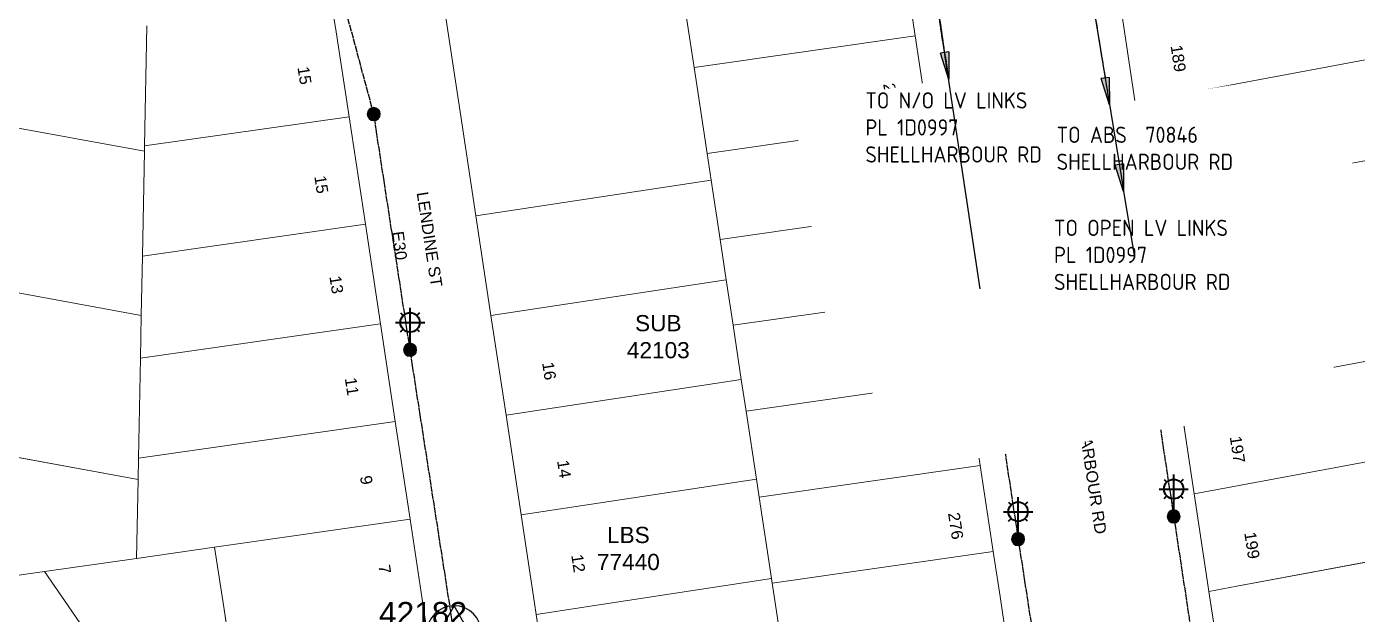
# Model space of a CAD drawing. Header units: metres. Extents: x 303026 to 304293, y 6173158 to 6174419.
# Drawn here: x 303503.1 to 303708.6, y 6173562.9 to 6173653.5 of the extents above; entities that cross this region are included whole.
import ezdxf
from ezdxf import colors
from ezdxf.entities.mleader import LeaderData, LeaderLine
from ezdxf.enums import TextEntityAlignment as Align
from ezdxf.math import Vec2, Vec3

# ---------------------------------------------------------------- set-up
doc = ezdxf.new("R2010")
doc.units = ezdxf.units.M
doc.linetypes.add('Cable Exist OH', pattern=[1, 1, 0])
doc.layers.get('0').update_dxf_attribs({"color": 6})
for name, color, linetype, lineweight in [('Cadastre Buildings_SP_EXT', 9, 'Continuous', 5), ('Cadastre Land Parcels_SP_EXT', 9, 'Continuous', 5), ('Cadastre Roads_SP_EXT', 9, 'Continuous', 5)]:
    doc.layers.add(name, color=color, linetype=linetype, lineweight=lineweight)
for name, color, linetype in [('Equip_SP_HV_EXT', 7, 'Continuous'), ('Equip_SP_LV_EXT', 7, 'Continuous'), ('Equip_SP_SL_EXT', 7, 'Continuous'), ('Mains_HV_EXT', 7, 'Continuous'), ('Mains_LV_EXT', 7, 'Continuous'), ('Mains_SL_EXT', 7, 'Continuous'), ('Notes_HV_MISC', 7, 'Continuous'), ('Notes_LV_MISC', 7, 'Continuous'), ('Notes_SP_MISC', 7, 'Continuous'), ('OH_Details_SP_MISC', 7, 'Continuous'), ('Sub_SP_TR_HV_LV_EXT', 7, 'Continuous'), ('SupportsOH_SP_TR_HV_LV_SL_EXT', 7, 'Continuous')]:
    doc.layers.add(name, color=color, linetype=linetype)
doc.styles.add('HVSW_LABEL', font='arial.ttf')
doc.styles.add('iecARIAL', font='arial.ttf', dxfattribs={"height": 2})
doc.styles.add('iecISOCP', font='isocp.shx')
doc.styles.add('POLE_LABEL', font='arial.ttf')
doc.styles.get("Standard").update_dxf_attribs({"font": 'arial.ttf'})

# ---------------------------------------------------------------- blocks, each defined once
blk = doc.blocks.new('SUB_POLE_EXT')
blk.add_wipeout([(0, 4.22), (0.42, 4.2), (0.83, 4.14), (1.21, 4.05), (1.62, 3.9), (1.99, 3.72), (2.35, 3.51), (2.68, 3.26), (2.99, 2.99), (3.28, 2.66), (3.52, 2.34), (3.76, 1.92), (3.9, 1.62), (4.04, 1.23), (4.18, 0.63), (4.22, 0), (4.18, -0.61), (4.06, -1.15), (3.9, -1.62), (3.58, -2.24), (3.22, -2.73), (2.97, -3.01), (2.68, -3.26), (2.36, -3.5), (2, -3.72), (1.64, -3.89), (1.25, -4.03), (0.82, -4.14), (0.42, -4.2), (0, -4.22), (-0.41, -4.2), (-0.8, -4.15), (-1.21, -4.05), (-1.62, -3.9), (-1.99, -3.73), (-2.35, -3.51), (-2.68, -3.26), (-2.96, -3.02), (-3.23, -2.72), (-3.51, -2.35), (-3.71, -2.01), (-3.91, -1.6), (-4.05, -1.21), (-4.16, -0.76), (-4.22, -0.14), (-4.21, 0.39), (-4.14, 0.83), (-4.03, 1.27), (-3.9, 1.63), (-3.71, 2.02), (-3.5, 2.37), (-3.28, 2.67), (-2.99, 2.99), (-2.68, 3.27), (-2.33, 3.52), (-1.98, 3.73), (-1.63, 3.9), (-1.2, 4.05), (-0.78, 4.15), (-0.4, 4.21)])
blk.add_line((2.16, 0.48), (2.16, 0.48, 0))
blk.add_lwpolyline([(-4.22, 0, 1), (4.22, 0, 1)], format="xyb", close=True)
blk.add_lwpolyline([(2.14, 0.52), (0, 4.22), (-3.66, -2.11), (3.66, -2.11)], close=True)
for tag, height, flags, p in [('ASSET_NUM', 3.5, 8, (2, 2)), ('STREET_CODE', 0.2, 9, (1.5, 0)), ('CONSTRUCTED_VOLTAGE', 0.2, 9, (1.5, -0.2)), ('OPERATING_VOLTAGE', 0.2, 9, (1.5, -0.6)), ('OPERATED_BY', 0.2, 9, (1.5, -0.8)), ('ORIENTATION', 0.2, 9, (1.5, -1.2)), ('OWNED_BY', 0.2, 9, (1.5, -1.4)), ('SECONDARY_VOLTAGE', 0.2, 9, (1.5, -1.6)), ('STATE', 0.2, 9, (1.5, -1.8)), ('SUBSTATION_TYPE', 0.2, 9, (1.5, -2)), ('NO_PHASES', 0.2, 9, (1.5, -0.4)), ('MAINTAINED_BY', 0.2, 9, (1.5, -1)), ('STREETNAME', 0.2, 9, (1.5, -2.8)), ('SUBURB', 0.2, 9, (1.5, -3)), ('Z', 0.2, 1, (1.5, -3.4)), ('USAGE', 0.2, 9, (1.5, -2.2)), ('LEGEND', 0.2, 9, (1.5, -2.4)), ('LOCATION', 0.2, 9, (1.5, -2.6)), ('NOTES', 0.2, 9, (1.5, -3.2))]:
    blk.add_attdef(tag, text='', height=height, dxfattribs=dict(flags=flags)).set_placement(p, align=Align.MIDDLE_LEFT)
blk = doc.blocks.new('LV_OH_LINKS_OPEN_EXT')
for p, q in [((-0.17, 4.97), (-0.17, 5.46)), ((0.17, 4.97), (0.17, 5.46)), ((-0.17, 3), (-0.17, 2.5)), ((0.17, 3), (0.17, 2.5))]:
    blk.add_line(p, q)
blk.add_lwpolyline([(0, 2.99, 1), (0, 4.98, 1)], format="xyb", close=True)
at = {"flags": 9}
for tag, p in [('ACTUAL_STATUS', (0, 0)), ('CONSTRUCTED_VOLTAGE', (0, -0.2)), ('OPERATING_VOLTAGE', (0, -0.6)), ('ORIENTATION', (0, -0.8)), ('OWNED_BY', (0, -1)), ('STATE', (0, -1.2)), ('SWITCH_TYPE', (0, -1.4)), ('NO_PHASES', (0, -0.4)), ('USAGE', (0, -1.6)), ('LEGEND', (0, -1.8)), ('NOTES', (0, -2))]:
    blk.add_attdef(tag, text='', height=0.2, dxfattribs=at).set_placement(p, align=Align.MIDDLE_LEFT)
at = {"flags": 1}
blk.add_attdef('Z', (0, 0), '', height=0.2, dxfattribs=at)
blk = doc.blocks.new('SL_LANTERN_EXT')
at = {"lineweight": 40}
for p, q in [((0, 1.97), (0, 6.47)), ((-2.25, 4.22), (2.25, 4.22)), ((-1.46, 5.68), (-1.06, 5.28)), ((1.46, 5.68), (1.06, 5.28)), ((-1.46, 2.76), (-1.06, 3.16)), ((0, 0), (0, 2.72)), ((1.46, 2.76), (1.06, 3.16))]:
    blk.add_line(p, q, dxfattribs=at)
blk.add_circle((0, 4.22), 1.5, dxfattribs=at)
at = {"style": 'iecARIAL', "flags": 8}
blk.add_attdef('ASSET_NUM', (1.5, 1.5), '', height=2.5, dxfattribs=at)
for tag, p, height, flags in [('OPERATING_VOLTAGE', (0.98, -1.65), 0.2, 9), ('ORIENTATION', (0.98, -1.85), 0.2, 9), ('OWNED_BY', (0.98, -2.05), 0.2, 9), ('STATE', (0.98, -2.25), 0.2, 9), ('CONSTRUCTED_VOLTAGE', (0.98, -0.65), 0.2, 9), ('CONTROL_TYPE', (0.98, -0.85), 0.2, 9), ('LANTERN_PURPOSE', (0.98, -1.05), 0.2, 9), ('LANTERN_TYPE', (0.98, -1.25), 0.2, 9), ('NO_PHASES', (0.98, -1.45), 0.2, 9), ('LNUMBER', (2.18, -3.25), 2.5, 8), ('USAGE', (0.98, -2.45), 0.2, 9), ('CEXIST', (0.98, -2.65), 0.2, 9), ('CNEW', (0.98, -2.85), 0.2, 9), ('CNUMBER', (0.98, -3.05), 0.2, 9), ('CREMOVE', (0.98, -3.25), 0.2, 9), ('CREPLACE', (0.98, -3.45), 0.2, 9), ('LKINGHEIGHT', (0.98, -3.65), 0.2, 9), ('LBRACKET', (0.98, -3.85), 0.2, 9), ('LBRACKETVOCAB', (0.98, -4.05), 0.2, 9), ('LCATEGORY', (0.98, -4.25), 0.2, 9), ('LCHARGE1', (0.98, -4.45), 0.2, 9), ('LCHARGE1PERCENT', (0.98, -4.65), 0.2, 9), ('LCHARGE2', (0.98, -4.85), 0.2, 9), ('LCHARGE2PERCENT', (0.98, -5.05), 0.2, 9), ('LCHARGE3', (0.98, -5.25), 0.2, 9), ('LCHARGE3PERCENT', (0.98, -5.45), 0.2, 9), ('LEXIST', (0.98, -5.65), 0.2, 9), ('LLAMP', (0.98, -5.85), 0.2, 9), ('LLAMPVOCAB', (0.98, -6.05), 0.2, 9), ('LMAST', (0.98, -6.25), 0.2, 9), ('LMASTVOCAB', (0.98, -6.45), 0.2, 9), ('LNEW', (0.98, -6.65), 0.2, 9), ('LANTNUMBER', (0.98, -6.85), 0.2, 9), ('LOUTREACH', (0.98, -7.25), 0.2, 9), ('LOUTREACHVOCAB', (0.98, -7.45), 0.2, 9), ('LRATECODE', (0.98, -7.65), 0.2, 9), ('LREMOVE', (0.98, -7.85), 0.2, 9), ('LREPLACE', (0.98, -8.05), 0.2, 9), ('LTYPE', (0.98, -8.25), 0.2, 9), ('STREETNAME', (0.98, -9.25), 0.2, 9), ('SUBURB', (0.98, -9.45), 0.2, 1), ('LTYPEVOCAB', (0.98, -8.45), 0.2, 9), ('LEGEND', (0.98, -8.65), 0.2, 9), ('LOCATION', (0.98, -8.85), 0.2, 9), ('NOTES', (0.98, -9.05), 0.2, 9)]:
    blk.add_attdef(tag, p, '', height=height, dxfattribs=dict(flags=flags))
blk = doc.blocks.new('POLE_EXT')
blk.add_hatch(color=256).paths.add_polyline_path([(-1, 0, 1), (1, 0, 1)])
blk.add_lwpolyline([(-1, 0, 1), (1, 0, 1)], format="xyb", close=True)
for tag, height, flags, p in [('pNumber', 2.5, 8, (-17.84, 2.07)), ('OWNED_BY', 0.2, 9, (1.35, -0.4)), ('SPECIAL_USE', 0.2, 9, (1.35, -0.8)), ('STATE', 0.2, 9, (1.35, -1)), ('cLV', 0.2, 9, (1.35, -1.4)), ('hDepth', 0.2, 9, (1.35, -1.6)), ('hDia', 0.2, 9, (1.35, -1.8)), ('cHV', 0.2, 9, (1.35, -2)), ('PARENT', 0.2, 9, (1.35, -0.6)), ('USAGE', 0.2, 9, (1.35, -1.2)), ('cLinedev', 0.2, 9, (1.35, -3.4)), ('pExisting', 0.2, 9, (1.35, -3.8)), ('LBRACKET', 0.2, 9, (1.35, -2.2)), ('LExisting', 0.2, 9, (1.35, -2.4)), ('LANTNUMBER', 0.2, 9, (1.35, -2.6)), ('LOther', 0.2, 9, (1.35, -2.8)), ('LRemove', 0.2, 9, (1.35, -3)), ('LEGEND', 0.2, 9, (1.35, -3.2)), ('LOCATION', 0.2, 9, (1.35, -3.6)), ('PFNUMBER', 0.2, 9, (1.35, -4)), ('NEWPFNUMBER', 0.2, 9, (1.35, -4.2)), ('pFooting', 0.2, 9, (1.35, -4.4)), ('pNew', 0.2, 9, (1.35, -4.6)), ('pRelocate', 0.2, 9, (1.35, -5)), ('pRemove', 0.2, 9, (1.35, -5.2)), ('pReplace', 0.2, 9, (1.35, -5.4)), ('pStay', 0.2, 9, (1.35, -5.6)), ('pType', 0.2, 9, (1.35, -5.8)), ('cspan', 0.2, 9, (1.35, -6)), ('STREETNAME', 0.2, 9, (1.35, -6.2)), ('SUBURB', 0.2, 9, (1.35, -6.4)), ('OPERATED_BY', 0.2, 9, (1.36, -7.01)), ('NOTES', 0.2, 9, (1.35, -6.6)), ('MAINTAINED_BY', 0.2, 9, (1.36, -6.81))]:
    blk.add_attdef(tag, text='', height=height, dxfattribs=dict(flags=flags)).set_placement(p, align=Align.MIDDLE_LEFT)
at = {"style": 'POLE_LABEL'}
for tag, height, flags, p in [('ASSET_NUM', 2.5, 8, (2, 2)), ('STRUCTURE_PLANT_NUMBER', 0.2, 9, (1.35, 0.03)), ('STREET_CODE', 0.2, 9, (1.35, -0.2))]:
    blk.add_attdef(tag, text='', height=height, dxfattribs=dict(at, flags=flags)).set_placement(p, align=Align.MIDDLE_LEFT)
at = {"flags": 1}
blk.add_attdef('Z', (1.35, -7.33), '', height=0.2, dxfattribs=at)
blk = doc.blocks.new('HV_ABS_CLOSED_EXT')
blk.add_line((-3, 6.87), (3, 6.87))
blk.add_circle((0, 6.87), 1.8)
at = {"style": 'HVSW_LABEL'}
for tag, height, flags, p in [('ASSET_NUM', 3.5, 8, (2, 2)), ('STREET_CODE', 0.2, 9, (0, -0.2))]:
    blk.add_attdef(tag, text='', height=height, dxfattribs=dict(at, flags=flags)).set_placement(p, align=Align.MIDDLE_LEFT)
at = {"flags": 1}
blk.add_attdef('Z', (0, 0), '', height=0.2, dxfattribs=at)
at = {"flags": 9}
for tag, p in [('ACTUAL_STATUS', (0, -0.4)), ('CONSTRUCTED_VOLTAGE', (0, -0.6)), ('OPERATING_VOLTAGE', (0, -1)), ('ORIENTATION', (0, -1.2)), ('OWNED_BY', (0, -1.4)), ('STATE', (0, -1.6)), ('SWITCH_TYPE', (0, -1.8)), ('NO_PHASES', (0, -0.8)), ('USAGE', (0, -2)), ('STREETNAME', (0, -2.6)), ('SUBURB', (0, -2.8)), ('LEGEND', (0, -2.2)), ('LOCATION', (0, -2.4)), ('NOTES', (0, -3))]:
    blk.add_attdef(tag, text='', height=0.2, dxfattribs=at).set_placement(p, align=Align.MIDDLE_LEFT)
blk = doc.blocks.new('End Shackle_EXT')
at = {"flags": 9}
for tag, p in [('USAGE', (0, -1.4)), ('NOTES', (0, -1.6))]:
    blk.add_attdef(tag, text='', height=0.2, dxfattribs=at).set_placement(p, align=Align.MIDDLE_LEFT)
blk.add_wipeout([(0, 0.25), (1.81, 0.25), (1.82, -0.25), (0, -0.25)])
blk.add_line((1.81, -1), (1.81, 1))
at = {"flags": 1}
blk.add_attdef('Z', (0, 0), '', height=0.2, dxfattribs=at)
at = {"flags": 9}
for tag, p in [('CONNECTOR_TYPE', (0, 0)), ('CONSTRUCTED_VOLTAGE', (0, -0.2)), ('OPERATING_VOLTAGE', (0, -0.6)), ('ORIENTATION', (0, -0.8)), ('OWNED_BY', (0, -1)), ('STATE', (0, -1.2)), ('NO_PHASES', (0, -0.4))]:
    blk.add_attdef(tag, text='', height=0.2, dxfattribs=at).set_placement(p, align=Align.MIDDLE_LEFT)
blk = doc.blocks.new('*U144')
blk.add_hatch(color=256).paths.add_polyline_path([(0.64, 0.1), (-0.64, -0.1), (0.68, -4.15)])
for p, q in [((0.64, 0.1), (-0.64, -0.1)), ((0.64, 0.1), (0.68, -4.15)), ((0.68, -4.15), (-0.64, -0.1))]:
    blk.add_line(p, q)
at = {"color": 250}
blk.add_wipeout([(35.81, 1.54), (42.84, -41.95), (-19.99, -52.13), (-27.02, -8.63)], dxfattribs=at)
blk = doc.blocks.new('*U147')
blk.add_hatch(color=256).paths.add_polyline_path([(0.64, 0.1), (-0.64, -0.1), (0.65, -4.15)])
for p, q in [((0.64, 0.1), (-0.64, -0.1)), ((0.64, 0.1), (0.65, -4.15)), ((0.65, -4.15), (-0.64, -0.1))]:
    blk.add_line(p, q)
at = {"color": 250}
blk.add_wipeout([(20.4, -1.08), (26.11, -37.83), (-17.75, -44.65), (-23.46, -7.9)], dxfattribs=at)
blk = doc.blocks.new('*U148')
blk.add_hatch(color=256).paths.add_polyline_path([(0.64, 0.1), (-0.64, -0.1), (0.65, -4.15)])
for p, q in [((0.64, 0.1), (-0.64, -0.1)), ((0.64, 0.1), (0.65, -4.15)), ((0.65, -4.15), (-0.64, -0.1))]:
    blk.add_line(p, q)
at = {"color": 250}
blk.add_wipeout([(28.22, 0.14), (33.93, -36.61), (-36.19, -47.52), (-41.9, -10.77)], dxfattribs=at)

msp = doc.modelspace()

# ---------------------------------------------------------------- linework, layer by layer
at = {"layer": 'Cadastre Buildings_SP_EXT', "linetype": 'Continuous'}
for p, q in [((303606.2, 6173647.25), (303604.19, 6173660.51)), ((303567.83, 6173655.25), (303570.18, 6173639.71)), ((303521.35, 6173635.13), (303521.71, 6173653.65)), ((303444.38, 6173648.43), (303521.33, 6173634.31)), ((303606.51, 6173645.22), (303606.2, 6173647.25)), ((303608.21, 6173633.99), (303606.51, 6173645.22)), ((303570.18, 6173639.71), (303572.51, 6173624.36)), ((303521.33, 6173634.31), (303521.35, 6173635.13)), ((303608.84, 6173629.87), (303608.21, 6173633.99)), ((303714.06, 6173633.66), (303676.57, 6173626.69)), ((303608.84, 6173629.87), (303572.51, 6173624.36)), ((303572.51, 6173624.36), (303608.84, 6173629.87)), ((303610.22, 6173620.73), (303608.84, 6173629.87)), ((303608.84, 6173629.87), (303608.84, 6173629.87)), ((303676.57, 6173626.69), (303678.86, 6173611.62)), ((303572.51, 6173624.36), (303574.84, 6173608.99)), ((303611.17, 6173614.5), (303610.22, 6173620.73)), ((303678.86, 6173611.62), (303716.33, 6173618.58)), ((303574.84, 6173608.99), (303611.17, 6173614.5)), ((303611.17, 6173614.5), (303611.17, 6173614.5))]:
    msp.add_line(p, q, dxfattribs=at)
at = {"layer": 'Cadastre Land Parcels_SP_EXT', "linetype": 'Continuous'}
for p, q in [((303640.33, 6173652.14), (303638.32, 6173665.4)), ((303604.19, 6173660.51), (303606.2, 6173647.25)), ((303550.86, 6173653.43), (303550.06, 6173657.9)), ((303672.04, 6173656.88), (303674.31, 6173641.78)), ((303521.71, 6173653.65), (303521.35, 6173635.13)), ((303552.95, 6173639.64), (303550.86, 6173653.43)), ((303640.33, 6173652.14), (303606.2, 6173647.25)), ((303606.2, 6173647.25), (303640.33, 6173652.14)), ((303642.34, 6173638.87), (303640.33, 6173652.14)), ((303640.33, 6173652.14), (303640.33, 6173652.14)), ((303521.33, 6173634.31), (303444.38, 6173648.43)), ((303606.2, 6173647.25), (303606.51, 6173645.22)), ((303674.31, 6173641.78), (303711.78, 6173648.76)), ((303711.78, 6173648.76), (303674.31, 6173641.78)), ((303606.51, 6173645.22), (303608.21, 6173633.99)), ((303674.31, 6173641.78), (303676.57, 6173626.69)), ((303552.95, 6173639.64), (303521.35, 6173635.13)), ((303521.35, 6173635.13), (303552.95, 6173639.64)), ((303555.46, 6173623.06), (303552.95, 6173639.64)), ((303552.95, 6173639.64), (303552.95, 6173639.64)), ((303608.21, 6173633.99), (303642.34, 6173638.87)), ((303642.34, 6173638.87), (303608.21, 6173633.99)), ((303642.34, 6173638.87), (303642.34, 6173638.87)), ((303644.35, 6173625.61), (303642.34, 6173638.87)), ((303521.35, 6173635.13), (303521.33, 6173634.31)), ((303521.33, 6173634.31), (303521.02, 6173618.15)), ((303521.02, 6173618.15), (303521.33, 6173634.31)), ((303608.21, 6173633.99), (303608.84, 6173629.87)), ((303676.57, 6173626.69), (303714.06, 6173633.66)), ((303608.84, 6173629.87), (303610.22, 6173620.73)), ((303644.35, 6173625.61), (303610.22, 6173620.73)), ((303610.22, 6173620.73), (303644.35, 6173625.61)), ((303646.36, 6173612.35), (303644.35, 6173625.61)), ((303644.35, 6173625.61), (303644.35, 6173625.61)), ((303520.84, 6173608.99), (303439.87, 6173623.84)), ((303439.87, 6173623.84), (303520.84, 6173608.99)), ((303521.02, 6173618.15), (303555.46, 6173623.06)), ((303555.46, 6173623.06), (303521.02, 6173618.15)), ((303555.46, 6173623.06), (303555.46, 6173623.06)), ((303557.79, 6173607.69), (303555.46, 6173623.06)), ((303610.22, 6173620.73), (303611.17, 6173614.5)), ((303521.02, 6173618.15), (303520.84, 6173608.99)), ((303520.84, 6173608.99), (303521.02, 6173618.15)), ((303521.02, 6173618.15), (303521.02, 6173618.15)), ((303716.33, 6173618.58), (303678.86, 6173611.62)), ((303611.17, 6173614.5), (303574.84, 6173608.99)), ((303611.17, 6173614.5), (303612.25, 6173607.48)), ((303612.25, 6173607.48), (303611.17, 6173614.5)), ((303612.25, 6173607.48), (303646.36, 6173612.35)), ((303646.36, 6173612.35), (303612.25, 6173607.48)), ((303646.36, 6173612.35), (303646.36, 6173612.35)), ((303648.37, 6173599.09), (303646.36, 6173612.35)), ((303678.86, 6173611.62), (303681.14, 6173596.55)), ((303520.84, 6173608.99), (303520.71, 6173602.4)), ((303520.71, 6173602.4), (303520.84, 6173608.99)), ((303574.84, 6173608.99), (303577.18, 6173593.62)), ((303557.79, 6173607.69), (303520.71, 6173602.4)), ((303520.71, 6173602.4), (303557.79, 6173607.69)), ((303560.07, 6173592.62), (303557.79, 6173607.69)), ((303557.79, 6173607.69), (303557.79, 6173607.69)), ((303612.25, 6173607.48), (303613.5, 6173599.13)), ((303613.5, 6173599.13), (303612.25, 6173607.48)), ((303520.71, 6173602.4), (303520.41, 6173586.97)), ((303520.41, 6173586.97), (303520.71, 6173602.4)), ((303681.14, 6173596.55), (303718.61, 6173603.52)), ((303718.61, 6173603.52), (303681.14, 6173596.55)), ((303435.36, 6173599.25), (303520.35, 6173583.66)), ((303520.35, 6173583.66), (303435.36, 6173599.25)), ((303613.5, 6173599.13), (303577.18, 6173593.62)), ((303577.18, 6173593.62), (303613.5, 6173599.13)), ((303614.24, 6173594.21), (303613.5, 6173599.13)), ((303613.5, 6173599.13), (303614.24, 6173594.21)), ((303613.5, 6173599.13), (303613.5, 6173599.13)), ((303648.37, 6173599.09), (303614.24, 6173594.21)), ((303614.24, 6173594.21), (303648.37, 6173599.09)), ((303650.39, 6173585.83), (303648.37, 6173599.09)), ((303648.37, 6173599.09), (303648.37, 6173599.09)), ((303681.14, 6173596.55), (303683.42, 6173581.48)), ((303577.18, 6173593.62), (303579.51, 6173578.25)), ((303615.82, 6173583.76), (303614.24, 6173594.21)), ((303614.24, 6173594.21), (303615.82, 6173583.76)), ((303520.41, 6173586.97), (303560.07, 6173592.62)), ((303560.07, 6173592.62), (303520.41, 6173586.97)), ((303560.07, 6173592.62), (303560.07, 6173592.62)), ((303562.36, 6173577.55), (303560.07, 6173592.62)), ((303683.42, 6173581.48), (303720.89, 6173588.45)), ((303720.89, 6173588.45), (303683.42, 6173581.48)), ((303520.41, 6173586.97), (303520.35, 6173583.66)), ((303520.35, 6173583.66), (303520.41, 6173586.97)), ((303520.41, 6173586.97), (303520.41, 6173586.97)), ((303616.25, 6173580.95), (303650.39, 6173585.83)), ((303650.39, 6173585.83), (303616.25, 6173580.95)), ((303650.39, 6173585.83), (303650.39, 6173585.83)), ((303652.4, 6173572.57), (303650.39, 6173585.83)), ((303520.35, 6173583.66), (303520.11, 6173571.52)), ((303520.11, 6173571.52), (303520.35, 6173583.66)), ((303579.51, 6173578.25), (303615.82, 6173583.76)), ((303615.82, 6173583.76), (303579.51, 6173578.25)), ((303615.82, 6173583.76), (303615.82, 6173583.76)), ((303615.82, 6173583.76), (303616.25, 6173580.95)), ((303616.25, 6173580.95), (303615.82, 6173583.76)), ((303683.42, 6173581.48), (303685.59, 6173567.12)), ((303618.15, 6173568.39), (303616.25, 6173580.95)), ((303616.25, 6173580.95), (303618.15, 6173568.39)), ((303562.36, 6173577.55), (303532.18, 6173573.25)), ((303532.18, 6173573.25), (303562.36, 6173577.55)), ((303579.51, 6173578.25), (303581.57, 6173564.63)), ((303520.11, 6173571.52), (303532.18, 6173573.25)), ((303532.18, 6173573.25), (303533.59, 6173563.99)), ((303532.18, 6173573.25), (303532.18, 6173573.25)), ((303690.02, 6173567.23), (303723.16, 6173573.39)), ((303505.93, 6173569.5), (303520.11, 6173571.52)), ((303618.26, 6173567.69), (303652.4, 6173572.57)), ((303652.4, 6173572.57), (303652.4, 6173572.57)), ((303474.86, 6173565.07), (303505.93, 6173569.5)), ((303505.93, 6173569.5), (303505.93, 6173569.5)), ((303592.23, 6173564.46), (303618.15, 6173568.39)), ((303618.15, 6173568.39), (303618.26, 6173567.69)), ((303685.59, 6173567.12), (303685.69, 6173566.42)), ((303685.59, 6173567.12), (303685.59, 6173567.12)), ((303685.69, 6173566.42), (303690.02, 6173567.23)), ((303533.59, 6173563.99), (303534.92, 6173555.17)), ((303581.57, 6173564.63), (303581.84, 6173562.88)), ((303581.84, 6173562.88), (303592.23, 6173564.46)), ((303592.23, 6173564.46), (303592.23, 6173564.46))]:
    msp.add_line(p, q, dxfattribs=at)
for points in [[(303537.66, 6173537.09), (303534.92, 6173555.17), (303533.59, 6173563.99), (303532.18, 6173573.25), (303520.11, 6173571.52), (303505.93, 6173569.5), (303510.13, 6173563.37), (303525.81, 6173540.46), (303526.78, 6173540.42), (303527.73, 6173540.31), (303528.68, 6173540.13), (303529.61, 6173539.88), (303530.53, 6173539.57), (303531.71, 6173539.05), (303532.56, 6173538.6), (303533.37, 6173538.08), (303534.11, 6173537.65), (303534.91, 6173537.33), (303535.53, 6173537.16), (303536.38, 6173537.04), (303537.02, 6173537.03), (303537.66, 6173537.09)], [(303690.02, 6173567.23), (303685.69, 6173566.42), (303687.98, 6173551.34), (303725.45, 6173558.31), (303723.98, 6173568.02), (303723.16, 6173573.39), (303690.02, 6173567.23)], [(303654.41, 6173559.3), (303653.45, 6173565.63), (303652.4, 6173572.57), (303618.26, 6173567.69), (303618.67, 6173565), (303620.27, 6173554.42), (303654.41, 6173559.3)], [(303514.57, 6173534.84), (303515.39, 6173535.86), (303516.06, 6173536.57), (303516.79, 6173537.23), (303517.56, 6173537.83), (303518.65, 6173538.55), (303519.8, 6173539.16), (303520.7, 6173539.55), (303521.63, 6173539.87), (303522.89, 6173540.19), (303523.86, 6173540.35), (303524.83, 6173540.44), (303525.81, 6173540.46), (303510.13, 6173563.37), (303505.93, 6173569.5), (303474.86, 6173565.07), (303477.65, 6173562.83), (303513.85, 6173533.75), (303514.57, 6173534.84)], [(303620.48, 6173553.02), (303620.27, 6173554.42), (303618.67, 6173565), (303618.26, 6173567.69), (303618.15, 6173568.39), (303592.23, 6173564.46), (303581.84, 6173562.88), (303584.17, 6173547.51), (303620.48, 6173553.02)]]:
    msp.add_lwpolyline(points, close=True, dxfattribs=at)
at = {"layer": 'Cadastre Roads_SP_EXT', "linetype": 'Continuous'}
for p, q in [((303638.32, 6173665.4), (303640.33, 6173652.14)), ((303550.06, 6173657.9), (303550.86, 6173653.43)), ((303570.18, 6173639.71), (303567.83, 6173655.25)), ((303674.31, 6173641.78), (303672.04, 6173656.88)), ((303550.86, 6173653.43), (303552.95, 6173639.64)), ((303640.33, 6173652.14), (303642.34, 6173638.87)), ((303676.57, 6173626.69), (303674.31, 6173641.78)), ((303552.95, 6173639.64), (303555.46, 6173623.06)), ((303572.51, 6173624.36), (303570.18, 6173639.71)), ((303642.34, 6173638.87), (303644.35, 6173625.61)), ((303678.86, 6173611.62), (303676.57, 6173626.69)), ((303574.84, 6173608.99), (303572.51, 6173624.36)), ((303644.35, 6173625.61), (303646.36, 6173612.35)), ((303555.46, 6173623.06), (303557.79, 6173607.69)), ((303646.36, 6173612.35), (303648.37, 6173599.09)), ((303681.14, 6173596.55), (303678.86, 6173611.62)), ((303577.18, 6173593.62), (303574.84, 6173608.99)), ((303557.79, 6173607.69), (303560.07, 6173592.62)), ((303648.37, 6173599.09), (303650.39, 6173585.83)), ((303683.42, 6173581.48), (303681.14, 6173596.55)), ((303579.51, 6173578.25), (303577.18, 6173593.62)), ((303560.07, 6173592.62), (303562.36, 6173577.55)), ((303650.39, 6173585.83), (303652.4, 6173572.57)), ((303685.59, 6173567.12), (303683.42, 6173581.48)), ((303581.57, 6173564.63), (303579.51, 6173578.25)), ((303652.4, 6173572.57), (303653.45, 6173565.63)), ((303685.69, 6173566.42), (303685.59, 6173567.12)), ((303653.45, 6173565.63), (303654.41, 6173559.3)), ((303687.98, 6173551.34), (303685.69, 6173566.42)), ((303581.84, 6173562.88), (303581.57, 6173564.63))]:
    msp.add_line(p, q, dxfattribs=at)
at = {"layer": 'Mains_HV_EXT', "linetype": 'Cable Exist OH'}
msp.add_line((303680.26, 6173577.99), (303686.32, 6173538.18), dxfattribs=at)
at = {"layer": 'Mains_LV_EXT', "linetype": 'Cable Exist OH'}
for p, q in [((303556.75, 6173640.06), (303545.7, 6173681)), ((303650.4, 6173613.11), (303643.31, 6173659.93)), ((303562.36, 6173603.69), (303556.75, 6173640.06)), ((303650.4, 6173613.11), (303656.24, 6173574.5)), ((303680.26, 6173577.99), (303686.32, 6173538.18))]:
    msp.add_line(p, q, dxfattribs=at)
msp.add_lwpolyline([(303656.24, 6173574.5), (303662.49, 6173533.92)], dxfattribs=at)
at = {"layer": 'Mains_SL_EXT', "linetype": 'Cable Exist OH'}
for p, q in [((303643.31, 6173659.93), (303650.4, 6173613.11)), ((303650.4, 6173613.11), (303656.24, 6173574.5)), ((303680.26, 6173577.99), (303686.32, 6173538.18))]:
    msp.add_line(p, q, dxfattribs=at)
msp.add_lwpolyline([(303656.24, 6173574.5), (303662.49, 6173533.92)], dxfattribs=at)

# ---------------------------------------------------------------- block references
at = {"layer": 'Equip_SP_HV_EXT', "rotation": 277.8641236573317}
msp.add_blockref('HV_ABS_CLOSED_EXT', (303674.19, 6173617.91), dxfattribs=at)
at = {"layer": 'Equip_SP_LV_EXT', "rotation": 185.7749027109373}
msp.add_blockref('LV_OH_LINKS_OPEN_EXT', (303650.4, 6173613.11), dxfattribs=at)
at = {"layer": 'Equip_SP_SL_EXT'}
for p, rotation in [((303674.19, 6173617.91), 98.62573228395063), ((303650.4, 6173613.11), 278.6185444658086)]:
    msp.add_blockref('SL_LANTERN_EXT', p, dxfattribs=dict(at, rotation=rotation))
for p in [(303562.36, 6173603.69), (303680.26, 6173577.99), (303656.24, 6173574.5)]:
    msp.add_blockref('SL_LANTERN_EXT', p, dxfattribs=at)
at = {"layer": 'Sub_SP_TR_HV_LV_EXT'}
ref = msp.add_blockref('SUB_POLE_EXT', (303569.15, 6173559.99), dxfattribs=at)
ref.add_attrib('ASSET_NUM', '42182', dxfattribs={"layer": '0', "height": 3.5}).set_placement((303571.15, 6173560.24), align=Align.BOTTOM_RIGHT)
at = {"layer": 'SupportsOH_SP_TR_HV_LV_SL_EXT'}
for p in [(303556.75, 6173640.06), (303680.13, 6173623.88), (303674.19, 6173617.91), (303650.4, 6173613.11), (303562.36, 6173603.69), (303680.26, 6173577.99), (303656.24, 6173574.5)]:
    msp.add_blockref('POLE_EXT', p, dxfattribs=at)

# ---------------------------------------------------------------- texts
at = {"layer": 'Cadastre Land Parcels_SP_EXT'}
for s, rotation, p in [('189', 278.6275, (303679.78, 6173650.58)), ('15', 278.9188, (303544.96, 6173647.25)), ('266', 278.7385, (303635.4, 6173644.69)), ('191', 278.6295, (303682.06, 6173635.48)), ('15', 278.6772, (303547.56, 6173630.44)), ('268', 278.575, (303637.41, 6173631.37)), ('270', 278.6496, (303639.42, 6173618.09)), ('13', 278.8853, (303549.89, 6173614.98)), ('272', 278.5579, (303641.46, 6173604.74)), ('195', 278.6612, (303686.64, 6173605.31)), ('16', 278.5112, (303582.74, 6173601.68)), ('11', 278.7802, (303552.27, 6173599.28)), ('274', 278.5156, (303643.43, 6173591.6)), ('197', 278.6424, (303688.91, 6173590.26)), ('14', 278.5343, (303585.05, 6173586.55)), ('9', 278.9017, (303554.61, 6173584.15)), ('276', 278.707, (303645.41, 6173578.47)), ('199', 278.694, (303691.15, 6173575.46)), ('12', 278.535, (303587.24, 6173572)), ('7', 278.7841, (303557.46, 6173570.4))]:
    msp.add_text(s, height=1.8, rotation=rotation, dxfattribs=at).set_placement(p)
at = {"layer": 'Cadastre Roads_SP_EXT'}
for s, rotation, p in [('LENDINE ST', 278.6525, (303563.36, 6173627.92)), ('SHELLHARBOUR RD', 278.6635, (303664.4, 6173599.73))]:
    msp.add_text(s, height=1.8, rotation=rotation, dxfattribs=at).set_placement(p)
at = {"layer": 'Mains_LV_EXT'}
msp.add_text('E30', height=1.8, rotation=277.6093, dxfattribs=at).set_placement((303559.56, 6173621.86))

# ---------------------------------------------------------------- next in the draw order: linework, layer by layer
at = {"layer": 'Cadastre Land Parcels_SP_EXT', "linetype": 'Continuous'}
for p, q in [((303564.38, 6173564.2), (303562.36, 6173577.55)), ((303565.1, 6173559.47), (303564.38, 6173564.2))]:
    msp.add_line(p, q, dxfattribs=at)
at = {"layer": 'Cadastre Roads_SP_EXT', "linetype": 'Continuous'}
for p, q in [((303562.36, 6173577.55), (303564.38, 6173564.2)), ((303564.38, 6173564.2), (303565.1, 6173559.47))]:
    msp.add_line(p, q, dxfattribs=at)
at = {"layer": 'Mains_LV_EXT', "linetype": 'Cable Exist OH'}
msp.add_line((303569.15, 6173559.99), (303562.36, 6173603.69), dxfattribs=at)

# ---------------------------------------------------------------- next in the draw order: block references
at = {"layer": 'Mains_LV_EXT', "rotation": 99.23624878885276}
msp.add_blockref('End Shackle_EXT', (303674.19, 6173617.91), dxfattribs=at)

# ---------------------------------------------------------------- next in the draw order: texts
at = {"layer": 'Notes_SP_MISC', "color": 7, "linetype": 'Continuous', "char_height": 2.5, "attachment_point": 5, "bg_fill": 3, "box_fill_scale": 1.5, "bg_fill_color": 256, "bg_fill_transparency": 0}
for s, insert in [('SUB 42103', (303600.68, 6173605.7)), ('LBS 77440', (303596.06, 6173573.03))]:
    msp.add_mtext_dynamic_manual_height_columns(s, width=7.2629, gutter_width=4, heights=[0], dxfattribs=dict(at, insert=insert))

# ---------------------------------------------------------------- next in the draw order: block references
at = {"layer": 'Mains_LV_EXT', "rotation": 278.6525417911146}
msp.add_blockref('End Shackle_EXT', (303674.19, 6173617.91), dxfattribs=at)

# ---------------------------------------------------------------- next in the draw order: linework, layer by layer
at = {"layer": 'Mains_HV_EXT', "linetype": 'Cable Exist OH'}
for p, q in [((303667.74, 6173657.53), (303674.19, 6173617.91)), ((303674.19, 6173617.91), (303680.26, 6173577.99))]:
    msp.add_line(p, q, dxfattribs=at)
at = {"layer": 'Mains_LV_EXT', "linetype": 'Cable Exist OH'}
for p, q in [((303667.74, 6173657.53), (303674.19, 6173617.91)), ((303674.19, 6173617.91), (303680.26, 6173577.99))]:
    msp.add_line(p, q, dxfattribs=at)
at = {"layer": 'Mains_SL_EXT', "linetype": 'Cable Exist OH'}
for p, q in [((303667.74, 6173657.53), (303674.19, 6173617.91)), ((303674.19, 6173617.91), (303680.26, 6173577.99))]:
    msp.add_line(p, q, dxfattribs=at)

# ---------------------------------------------------------------- next in the draw order: block references
at = {"layer": 'Notes_HV_MISC'}
msp.add_blockref('*U144', (303669.68, 6173645.62), dxfattribs=at)

# ---------------------------------------------------------------- next in the draw order: block references
at = {"layer": 'Notes_LV_MISC'}
msp.add_blockref('*U148', (303671.86, 6173632.26), dxfattribs=at)

# ---------------------------------------------------------------- next in the draw order: block references
msp.add_blockref('*U147', (303644.88, 6173649.56), dxfattribs=at)

# ---------------------------------------------------------------- next in the draw order: linework, layer by layer
at = {"layer": 'OH_Details_SP_MISC', "color": 7, "linetype": 'Continuous'}
msp.add_line((303667.74, 6173657.52), (303674.19, 6173617.91), dxfattribs=at)
at = {"layer": 'OH_Details_SP_MISC', "color": 7, "linetype": 'Continuous', "flags": 128}
msp.add_lwpolyline([(303650.4, 6173613.11), (303643.31, 6173659.93), (303639.19, 6173686.32), (303634.75, 6173713.15), (303630.46, 6173744.16), (303627.17, 6173765.93), (303622.95, 6173794.48), (303590.99, 6173789.53)], dxfattribs=at)

# ---------------------------------------------------------------- next in the draw order: texts
at = {"layer": 'Notes_HV_MISC', "insert": (303662.19, 6173638.11), "char_height": 2.5, "attachment_point": 1, "style": 'iecISOCP'}
msp.add_mtext_dynamic_manual_height_columns('TO ABS  70846\\PSHELLHARBOUR RD', width=28.306, gutter_width=10, heights=[0], dxfattribs=at)
at = {"layer": 'Notes_LV_MISC', "char_height": 2.5, "attachment_point": 1, "style": 'iecISOCP'}
for s, insert in [('TO N/O LV LINKS\\PPL 1D0997\\PSHELLHARBOUR RD', (303632.66, 6173643.41)), ('TO OPEN LV LINKS\\PPL 1D0997\\PSHELLHARBOUR RD', (303661.78, 6173623.75))]:
    msp.add_mtext_dynamic_manual_height_columns(s, width=28.306, gutter_width=10, heights=[0], dxfattribs=dict(at, insert=insert))

# ---------------------------------------------------------------- next in the draw order: leaders
at = {"layer": 'Notes_SP_MISC', "color": 7, "linetype": 'Continuous'}
ml = msp.add_multileader_mtext('Standard', dxfattribs=at)
ml.set_content('{\\H0.875x;REPLACE SUB 42345 WITH NEW PAD SUB \\PHV SWG SIEMENS RT\\PTX - 315kVA 3ɸ 11kV FR3\\PLV SWG CAT 2 FIF\\PSIZE 14 STEEL CUBICLE\\PCONCRETE PLINTH\\PREPLACE EARTH GRID}\\P{\\H0.75x;REFER TO NOTE 17 AND EARTHING DETAIL}', color=7)
ml.set_leader_properties()
ml.build(insert=Vec2(0, 0))
ml.multileader.update_dxf_attribs({"has_text_frame": 1, "dogleg_length": 4})
ctx = ml.context
ctx.base_point, ctx.plane_origin = Vec3(303478.53, 6173736.67), Vec3(303744.35, 6173650.24)
ctx.text_align_type = 1
notes = []
notes.append((ctx, [(1, (1, 1, 0), (303584.52, 6173736.67), (-1, 0), 4, [(0, [(303612.68, 6173713.09)], 0, [])])]))
ctx.mtext.insert, ctx.mtext.alignment, ctx.mtext.flow_direction = Vec3(303529.53, 6173738.7), 2, 5
ctx.mtext.has_bg_fill, ctx.mtext.bg_color, ctx.mtext.bg_scale_factor, ctx.mtext.bg_transparency, ctx.mtext.use_window_bg_color = 1, -1027028792, 1.5, 0, 1
for ctx, leaders in notes:
    for number, flags, end, landing, length, lines in leaders:
        leader = LeaderData()
        leader.index, (leader.has_last_leader_line, leader.has_dogleg_vector, leader.attachment_direction) = number, flags
        leader.last_leader_point, leader.dogleg_vector, leader.dogleg_length = Vec3(end), Vec3(landing), length
        for number, points, colour, breaks in lines:
            line = LeaderLine()
            line.index, line.vertices, line.color, line.breaks = number, Vec3.list(points), colors.encode_raw_color(colour), breaks
            leader.lines.append(line)
        ctx.leaders.append(leader)

doc.saveas('drawing.dxf')
